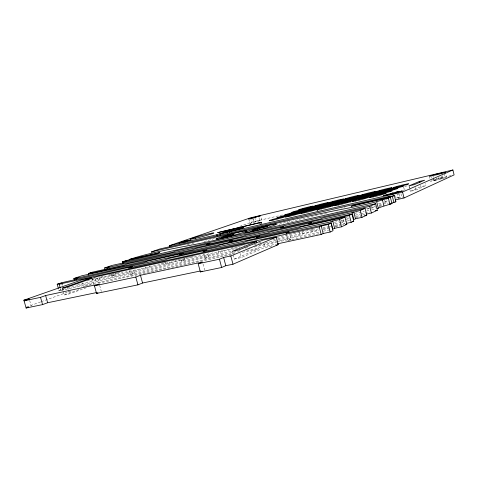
<?xml version="1.0" encoding="UTF-8"?>
<svg xmlns="http://www.w3.org/2000/svg" width="478" height="478" viewBox="0 0 478 478"><rect width="100%" height="100%" fill="white"/><g stroke="black" fill="none" stroke-linecap="round" stroke-linejoin="round"><path stroke-width="0.36" stroke-dasharray="2.39 1.79" d="M396.746 192.891L398.043 198.083L399.847 197.265L398.562 192.108M409.664 188.607L410.339 191.343L415.681 190.119L425.952 185.476L425.462 183.498M433.432 177.846L434.138 180.696L445.359 177.792L444.128 172.797M441.2 176.227L441.726 178.354L443.022 177.768L442.503 175.653M410.339 191.343L420.783 186.671L425.952 185.476M434.138 180.696L435.488 180.092L435.141 178.67M435.488 180.092L430.594 181.228L443.022 177.768M384.617 200.168L384.939 201.465L386.827 200.629L386.505 199.344M285.993 233.18L287.876 240.452L290.994 239.102L289.692 234.053M265.553 242.681L300.07 235.17L302.998 233.903L318.802 230.456M233.204 254.834L234.316 259.064L241.133 257.624L264.932 247.484L273.314 245.686M234.316 259.064L258.377 248.889L257.678 246.218M203.777 254.248L204.871 258.371L208.444 256.961L207.542 253.549M180.821 259.058L181.341 261.006L218.84 252.844L222.21 251.512L237.5 248.184M129.323 270.548L130.38 274.45L208.444 256.961M181.341 261.006L184.89 259.65L184.508 258.216M130.38 274.45L134.294 272.998L133.32 269.407M111.254 274.079L111.816 276.135L184.89 259.65M63.227 291.562L64.172 294.986L79.963 289.226M64.172 294.986L69.507 293.862L86.996 287.457M26.583 307.013L40.612 301.929M41.317 301.672L70.786 290.994M63.15 288.969L134.294 272.998M111.816 276.135L115.658 274.742L115.288 273.38M248.751 218.972L249.904 223.381L261.819 220.095L261 216.958M60.33 288.348L60.909 290.439L63.747 289.429L58.919 290.469L58.537 289.082M249.904 223.381L254.045 221.911L261.819 220.095M58.919 290.469L62.546 289.178M187.053 245.035L190.567 243.792M239.711 226.369L251.649 222.139L283.574 214.688M404.758 186.414L408.385 185.566M432.333 179.979L451.196 175.575M441.726 178.354L446.649 177.207L445.43 172.235M396.352 198.059L399.847 197.265M398.043 198.083L402.996 196.954M384.939 201.465L387.748 200.832M398.347 198.424L400.48 197.94M378.546 203.748L381.456 203.09M384.372 202.427L388.739 201.441M369.733 207.177L375.451 205.887M379.03 205.086L382.603 204.279M383.32 204.118L388.327 202.989M366.596 208.784L369.351 208.163M370.737 207.852L375.606 206.759M379.096 205.97L382.603 205.181M367.241 209.095L375.636 207.213M379.156 206.418L381.271 205.946M366.578 210.995L371.263 209.944M371.854 209.812L375.983 208.892M345.947 217.269L348.82 216.63M355.285 215.19L360.275 214.078M360.986 213.923L369.518 212.023M346.729 218.494L350.356 217.687M356.152 216.403L361.954 215.118M362.683 214.957L365.58 214.311M334.313 222.33L338.639 221.374M341.525 220.734L344.405 220.095M345.128 219.94L349.454 218.984M355.943 217.55L360.992 216.432M334.923 223.698L340.754 222.419M341.477 222.258L346.58 221.135M347.309 220.973L350.948 220.173M277.085 237.369L313.377 229.404L310.604 230.605L318.515 228.872M101.037 276.517L103.206 276.039M109.002 274.772L111.171 274.294M111.894 274.139L114.069 273.661M114.792 273.5L116.961 273.028M117.684 272.866L119.859 272.394M161.188 263.336L163.333 262.87M164.05 262.709L166.195 262.243M171.919 260.988L174.07 260.516M174.781 260.361L176.932 259.889M177.643 259.733L181.939 258.795M182.656 258.634L184.801 258.168M185.518 258.006L187.663 257.54M188.38 257.385L190.525 256.913M191.242 256.758L193.387 256.286M230.952 248.058L233.826 247.425M234.543 247.269L236.7 246.797M237.417 246.642L239.568 246.17M240.291 246.009L244.599 245.065M322.823 227.928L327.86 226.829M328.577 226.668L330.734 226.196M335.048 225.252L345.11 223.047M92.111 279.343L240.022 247.036M258.962 242.896L261.149 242.424M272.807 239.872L277.18 238.922M277.909 238.761L318.712 229.846M323.086 228.896L331.099 227.146M335.472 226.19L341.298 224.917M87.062 280.974L115.658 274.742M254.242 244.533L258.61 243.577M323.116 229.518L331.732 227.636M335.323 226.853L339.637 225.915M77.585 284.506L232.147 250.98M245.274 248.136L249.647 247.186M259.124 245.13L319.639 232.003M323.283 231.215L329.844 229.793M254.332 247.03L276.619 242.209M277.336 242.053L290.994 239.102M204.871 258.371L241.617 250.436M287.876 240.452L319.925 233.533M60.909 290.439L236.604 252.641M246.809 250.442L275.973 244.168M85.472 285.981L83.417 286.424L82.431 282.827M86.159 285.832L88.215 285.396M88.896 285.247L93.694 284.219L91.907 277.694M231.43 254.672L98.892 283.101L97.1 276.553M242.352 252.33L258.377 248.889M354.742 213.296L364.242 211.515M29.66 300.459L31.243 306.153M67.613 286.985L68.372 289.734M68.563 290.421L69.507 293.862M62.026 283.179L62.6 285.258M61.441 282.785L62.206 285.533M62.283 288.144L63.036 290.881M99.681 285.432L101.36 291.58M94.961 278.369L95.929 281.889M99.024 276.923L99.98 280.425M165.573 262.613L166.649 266.622M149.04 265.983L149.417 267.381M145.336 267.351L145.712 268.756M169.511 261.872L170.401 265.188M203.031 264.035L204.644 270.112M232.278 251.309L233.019 254.129M221.858 250.191L222.21 251.512M218.315 250.842L218.84 252.844M250.52 217.819L251.649 222.139M243.553 243.302L244.109 245.423M240.016 253.376L241.133 257.624M258.962 217.669L259.781 220.824M263.88 243.457L264.932 247.484M254.726 217.335L255.873 221.738M253.065 218.159L254.045 221.911M252.653 218.052L253.806 222.473M302.46 231.8L302.998 233.903M299.342 232.35L300.07 235.17M317.177 209.215L317.691 211.228M343.437 219.551L344.513 223.794L342.756 224.6L341.131 218.195M409.353 186.414L409.676 187.711M409.15 186.563L409.491 187.926M403.569 186.695L404.394 189.999M400.923 193.686L401.902 197.617M395.557 196.297L395.886 197.605M432.907 175.701L433.259 177.129M430.738 175.701L431.437 178.515M429.375 176.28L429.895 178.402M420.461 185.356L420.783 186.671M415 187.376L415.681 190.119M439.885 176.812L440.411 178.945M438.553 177.398L439.079 179.549M436.48 178.085L436.826 179.495M341.943 207.936A8.24 0.472 -14.3 0 1 341.758 208.187M344.339 207.506A8.347 0.484 -14.2 0 1 344.817 207.35M318.115 210.828A7.63 0.406 -14.4 0 1 317.547 210.953M316.555 210.613A7.63 0.406 -14.4 0 1 317.5 210.314M402.805 190.358A8.114 0.442 -14 0 1 405.105 189.814M349.896 202.726A7.809 0.424 -14.2 0 1 350.571 202.541M332.204 206.956A7.714 0.412 -14.3 0 1 332.688 206.807M398.527 193.704A8.413 0.484 -14.1 0 1 395.742 195.012M301.558 218.619A8.198 0.472 -14.5 0 1 290.325 221.732A8.198 0.472 -14.5 0 1 287.876 221.649M289.399 221.165A8.198 0.472 -14.5 0 1 289.979 220.991M326.51 213.469A8.395 0.496 -14.3 0 1 319.716 214.897M286.203 221.864A8.108 0.466 -14.5 0 1 286.167 221.971M285.491 222.288A8.108 0.466 -14.5 0 1 277.3 224.672M337.444 210.923A8.502 0.502 -14.2 0 1 337.02 210.989M317.195 215.166A8.293 0.484 -14.4 0 1 306.314 218.088A8.293 0.484 -14.4 0 1 303.542 218.129M214.437 238.361A12.099 0.657 -14.8 0 1 203.813 241.605M191.839 244.162A12.099 0.657 -14.8 0 1 191.803 244.031M192.234 243.786A12.099 0.657 -14.8 0 1 193.566 243.266"/><path stroke-width="0.72" d="M277.431 243.858L321.168 234.447L323.158 233.539L330.143 232.033L333.035 230.701L331.123 223.214L285.993 233.18L289.13 231.884L246.75 241.265L243.368 242.597L203.054 251.5L206.639 250.137L168.626 258.55L164.856 259.936L128.618 267.943L132.543 266.533L61.441 282.785L57.199 284.243L58.346 288.389M344.991 217.149L339.577 219.516L332.766 221.027L330.895 221.84L332.76 229.159L334.624 228.311L341.435 226.829L346.819 224.349L344.991 217.149L301.2 226.907L298.254 228.12L256.572 237.393L259.751 236.138L220.46 244.891L217.084 246.176L179.609 254.511L183.17 253.197L147.72 261.096L144.003 262.428L81.846 275.77L73.845 278.519L74.401 280.538M346.514 223.357L351.175 222.342L353.738 221.159L351.951 214.108L308.842 223.746L311.632 222.599L271.008 231.699L267.997 232.888L229.243 241.557L232.451 240.338L195.801 248.548L192.419 249.797L127.68 263.808L124.011 265.099L92.188 272.215L88.352 273.536L88.711 274.85M365.049 208.378L360.257 210.475L352.119 212.644L353.863 219.533L355.507 218.781L361.995 217.353L366.757 215.16L365.049 208.378L323.253 217.801L320.636 218.882L280.741 227.863L283.574 226.745L245.841 235.254L242.824 236.401L206.741 244.521L209.932 243.35L175.701 251.064L172.367 252.259L111.846 265.457L104.628 267.943L105.22 270.1M366.303 214.15L371.382 213.027L377.339 210.278L375.69 203.724L224.26 238.074C192.73 246.062 160.04 249.325 129.132 259.524L159.748 252.575L156.491 253.716L125.756 260.683L122.344 261.854L122.721 263.253M377.166 208.623C381.904 206.365 387.06 205.337 391.954 203.544L390.389 197.294L351.222 206.257L353.421 205.349L392.378 196.428L394.338 195.574L395.88 201.734L391.799 203.114M395.294 199.959L404.03 197.976L454.1 174.9L452.893 169.983L250.52 217.819L169.541 245.65L169.881 246.929M60.132 287.648L59.17 284.159L319.238 226.889L321.234 226.022L328.213 224.487L331.123 223.214M88.352 273.536L93.049 272.484L90.473 273.374L340.951 217.484L349.376 215.231L351.951 214.108M123.826 263.42L123.444 262.01L369.697 206.347L375.69 203.724M151.998 253.107L151.646 251.786L279.11 222.623C298.852 218.111 318.671 213.941 338.526 209.944C356.056 206.616 373.677 203.377 390.389 197.294M220.215 235.385L219.868 234.065L402.542 192.007L452.893 169.983M200.258 271.02L142.558 283.018L137.927 284.846L96.526 293.426L94.453 285.85L135.812 277.037L140.46 275.268L202.493 262.01L198.185 263.736L200.36 271.91L221.637 267.501L225.795 265.714L232.983 264.22L278.208 244.634L276.278 237.19L263.008 240.105L239.09 249.833L232.278 251.309L256.459 241.545L256.805 242.878M390.962 193.542L398.401 191.463L396.585 192.246L402.243 190.937L392.88 193.835L383.476 195.633L390.962 193.542L391.285 194.839M419.481 181.413L408.983 185.876L414.318 184.633L424.643 180.206L419.481 181.413L419.809 182.727M200.36 271.91L202.194 271.14M198.185 263.736L219.45 259.207L223.626 257.493L230.808 255.957L276.278 237.19M96.526 293.426L97.906 292.9M257.385 228.496L251.894 230.551L267.788 226.124L257.385 228.496L257.726 229.793M256.459 241.545L97.1 276.553L67.613 286.985L62.283 288.144L91.907 277.694L81.642 279.947L23.9 300.184L26.117 308.017L42.554 304.611L47.621 302.747L97.004 292.482M94.453 285.85L99.305 284.063L45.619 295.541L40.534 297.346L24.109 300.847L29.26 299.037L23.9 300.184M226.781 235.738L220.985 237.859L231.107 235.552L233.981 234.495L226.781 235.738L227.158 237.172M261.43 222.282L217.735 232.613L261.43 222.282L261.789 223.668M26.117 308.017L28.68 307.085M169.541 245.65L216.809 234.77L225.652 231.627L231.705 230.229A8.132 0.412 -14.7 0 1 243.768 227.337A8.132 0.412 -14.7 0 1 234.931 230.163A8.132 0.412 -14.7 0 1 229.261 231.011L219.868 234.065M59.17 284.159L62.026 283.179L57.199 284.243M76.277 279.75L75.906 278.393L78.607 277.461L73.845 278.519M107.168 269.03L106.821 267.74L109.253 266.903L104.628 267.943M123.444 262.01L126.885 260.827L122.344 261.854M184.639 241.085L179.065 243.009L190.495 240.052L184.639 241.085L184.98 242.346M151.646 251.786L159.748 249.002L390.371 196.082L388.405 196.93L394.338 195.574M395.133 201.901L395.88 201.734M389.809 204.028L391.954 203.544M106.821 267.74L352.119 212.644M375.206 210.756L377.339 210.278M75.906 278.393L330.895 221.84M364.595 215.638L366.757 215.16M352.298 221.475L353.738 221.159M345.379 224.66L346.819 224.349M276.111 245.089L278.208 244.634M45.619 295.541L47.621 302.747M40.534 297.346L42.554 304.611M140.46 275.268L142.558 283.018M135.812 277.037L137.927 284.846M229.261 231.011L229.601 232.314M226.936 231.543L227.283 232.852M230.808 255.957L232.983 264.22M223.626 257.493L225.795 265.714M216.809 234.77L217.155 236.09M219.45 259.207L221.637 267.501M242.561 227.504L242.734 228.155M259.829 222.868L260.187 224.254M321.234 226.022L323.158 233.539M319.238 226.889L321.168 234.447M339.577 219.516L341.435 226.829M332.766 221.027L334.624 228.311M328.213 224.487L330.143 232.033M360.257 210.475L361.995 217.353M353.774 211.933L355.507 218.781M349.376 215.231L351.175 222.342M388.375 198.179L389.952 204.465M382.346 199.553L383.918 205.821M376.748 201.979L378.355 208.36M369.697 206.347L371.382 213.027M402.542 192.007L404.03 197.976M392.808 192.759L393.167 194.205M392.378 196.428L393.932 202.636M445.43 172.235L437.848 174.536L429.375 176.28L436.934 173.986L445.43 172.235M254.726 217.335L248.751 218.972L260.671 215.703L254.726 217.335M223.573 237.811A15.983 0.89 -14.7 0 0 247.012 230.91A15.983 0.89 -14.7 0 0 224.08 236.078A15.983 0.89 -14.7 0 0 223.573 237.811M251.721 231.412A16.288 0.926 -14.6 0 0 276.415 224.296A16.288 0.926 -14.6 0 0 253.985 229.171A16.288 0.926 -14.6 0 0 251.721 231.412M328.296 206.185A8.246 0.418 -14.3 0 0 340.671 202.696A8.246 0.418 -14.3 0 0 329.121 205.223A8.246 0.418 -14.3 0 0 328.296 206.185M280.7 217.239A7.965 0.394 -14.5 0 0 292.363 213.881A7.965 0.394 -14.5 0 0 280.903 216.474A7.965 0.394 -14.5 0 0 280.7 217.239M296.474 213.576A8.054 0.406 -14.4 0 0 308.137 210.212A8.054 0.406 -14.4 0 0 296.414 212.871A8.054 0.406 -14.4 0 0 296.474 213.576M311.877 209.997A8.144 0.412 -14.4 0 0 324.215 206.52A8.144 0.412 -14.4 0 0 312.959 208.982A8.144 0.412 -14.4 0 0 311.877 209.997M345.068 202.29A8.347 0.43 -14.3 0 0 357.466 198.788A8.347 0.43 -14.3 0 0 345.612 201.387A8.347 0.43 -14.3 0 0 345.068 202.29M362.205 198.316A8.461 0.436 -14.2 0 0 374.627 194.803A8.461 0.436 -14.2 0 0 362.461 197.474A8.461 0.436 -14.2 0 0 362.205 198.316M368.49 195.789A8.305 0.418 -14.2 0 0 380.643 192.353A8.305 0.418 -14.2 0 0 368.64 195A8.305 0.418 -14.2 0 0 368.49 195.789M379.705 194.253A8.574 0.442 -14.1 0 0 392.157 190.728A8.574 0.442 -14.1 0 0 379.663 193.471A8.574 0.442 -14.1 0 0 379.705 194.253M390.789 189.551A8.263 0.412 -14.1 0 0 403.372 186.085A8.263 0.412 -14.1 0 0 392.002 188.517A8.263 0.412 -14.1 0 0 390.789 189.551M325.709 204.751A7.857 0.382 -14.4 0 0 337.516 201.429A7.857 0.382 -14.4 0 0 326.54 203.855A7.857 0.382 -14.4 0 0 325.709 204.751M357.926 197.229A8.048 0.394 -14.2 0 0 369.793 193.889A8.048 0.394 -14.2 0 0 358.249 196.44A8.048 0.394 -14.2 0 0 357.926 197.229M295.404 211.826A7.684 0.37 -14.5 0 0 306.547 208.629A7.684 0.37 -14.5 0 0 295.374 211.174A7.684 0.37 -14.5 0 0 295.404 211.826M374.537 193.351A8.156 0.4 -14.2 0 0 386.427 189.999A8.156 0.4 -14.2 0 0 374.591 192.622A8.156 0.4 -14.2 0 0 374.537 193.351M341.656 201.029A7.953 0.388 -14.3 0 0 353.493 197.701A7.953 0.388 -14.3 0 0 342.236 200.186A7.953 0.388 -14.3 0 0 341.656 201.029M310.079 208.396A7.768 0.376 -14.4 0 0 321.861 205.092A7.768 0.376 -14.4 0 0 311.148 207.452A7.768 0.376 -14.4 0 0 310.079 208.396M316.836 205.875A7.63 0.364 -14.4 0 0 328.368 202.642A7.63 0.364 -14.4 0 0 317.786 204.99A7.63 0.364 -14.4 0 0 316.836 205.875M396.358 187.256A8.12 0.394 -14.1 0 0 408.684 183.869A8.12 0.394 -14.1 0 0 397.463 186.277A8.12 0.394 -14.1 0 0 396.358 187.256M347.966 198.591A7.809 0.376 -14.3 0 0 359.552 195.335A7.809 0.376 -14.3 0 0 348.444 197.802A7.809 0.376 -14.3 0 0 347.966 198.591M380.357 191.015A8.012 0.388 -14.2 0 0 391.99 187.734A8.012 0.388 -14.2 0 0 380.321 190.328A8.012 0.388 -14.2 0 0 380.357 191.015M302.359 209.268A7.546 0.353 -14.4 0 0 313.257 206.143A7.546 0.353 -14.4 0 0 302.227 208.665A7.546 0.353 -14.4 0 0 302.359 209.268M363.997 194.839A7.911 0.382 -14.2 0 0 375.612 191.576A7.911 0.382 -14.2 0 0 364.224 194.104A7.911 0.382 -14.2 0 0 363.997 194.839M332.246 202.272A7.72 0.37 -14.3 0 0 343.807 199.027A7.72 0.37 -14.3 0 0 332.963 201.429A7.72 0.37 -14.3 0 0 332.246 202.272M303.07 211.013A7.905 0.388 -14.4 0 0 315.11 207.631A7.905 0.388 -14.4 0 0 304.271 210.009A7.905 0.388 -14.4 0 0 303.07 211.013M385.716 191.78A8.419 0.424 -14.1 0 0 397.893 188.332A8.419 0.424 -14.1 0 0 385.579 191.051A8.419 0.424 -14.1 0 0 385.716 191.78M335.102 203.556A8.096 0.406 -14.3 0 0 347.201 200.151A8.096 0.406 -14.3 0 0 335.801 202.66A8.096 0.406 -14.3 0 0 335.102 203.556M288.186 214.485A7.821 0.382 -14.5 0 0 299.587 211.21A7.821 0.382 -14.5 0 0 288.27 213.78A7.821 0.382 -14.5 0 0 288.186 214.485M351.623 199.714A8.198 0.412 -14.3 0 0 363.746 196.291A8.198 0.412 -14.3 0 0 352.053 198.866A8.198 0.412 -14.3 0 0 351.623 199.714M318.922 207.321A7.995 0.394 -14.4 0 0 330.991 203.927A7.995 0.394 -14.4 0 0 319.878 206.371A7.995 0.394 -14.4 0 0 318.922 207.321M288.921 216.397A8.204 0.418 -14.5 0 0 300.871 212.949A8.204 0.418 -14.5 0 0 288.987 215.632A8.204 0.418 -14.5 0 0 288.921 216.397M373.449 196.828A8.741 0.466 -14.2 0 0 386.194 193.22A8.741 0.466 -14.2 0 0 373.509 195.986A8.741 0.466 -14.2 0 0 373.449 196.828M321.222 208.916A8.401 0.436 -14.4 0 0 333.877 205.343A8.401 0.436 -14.4 0 0 322.172 207.894A8.401 0.436 -14.4 0 0 321.222 208.916M355.656 200.945A8.622 0.454 -14.2 0 0 368.377 197.348A8.622 0.454 -14.2 0 0 356.032 200.043A8.622 0.454 -14.2 0 0 355.656 200.945M272.926 220.101A8.114 0.412 -14.5 0 0 284.87 216.659A8.114 0.412 -14.5 0 0 273.255 219.277A8.114 0.412 -14.5 0 0 272.926 220.101M338.257 204.978A8.508 0.448 -14.3 0 0 350.942 201.387A8.508 0.448 -14.3 0 0 338.92 204.01A8.508 0.448 -14.3 0 0 338.257 204.978M304.552 212.776A8.299 0.43 -14.4 0 0 317.177 209.215A8.299 0.43 -14.4 0 0 305.777 211.694A8.299 0.43 -14.4 0 0 304.552 212.776M195.687 238.241A12.105 0.58 -14.8 0 0 213.821 233.001A12.105 0.58 -14.8 0 0 196.906 236.879A12.105 0.58 -14.8 0 0 195.687 238.241"/></g></svg>
